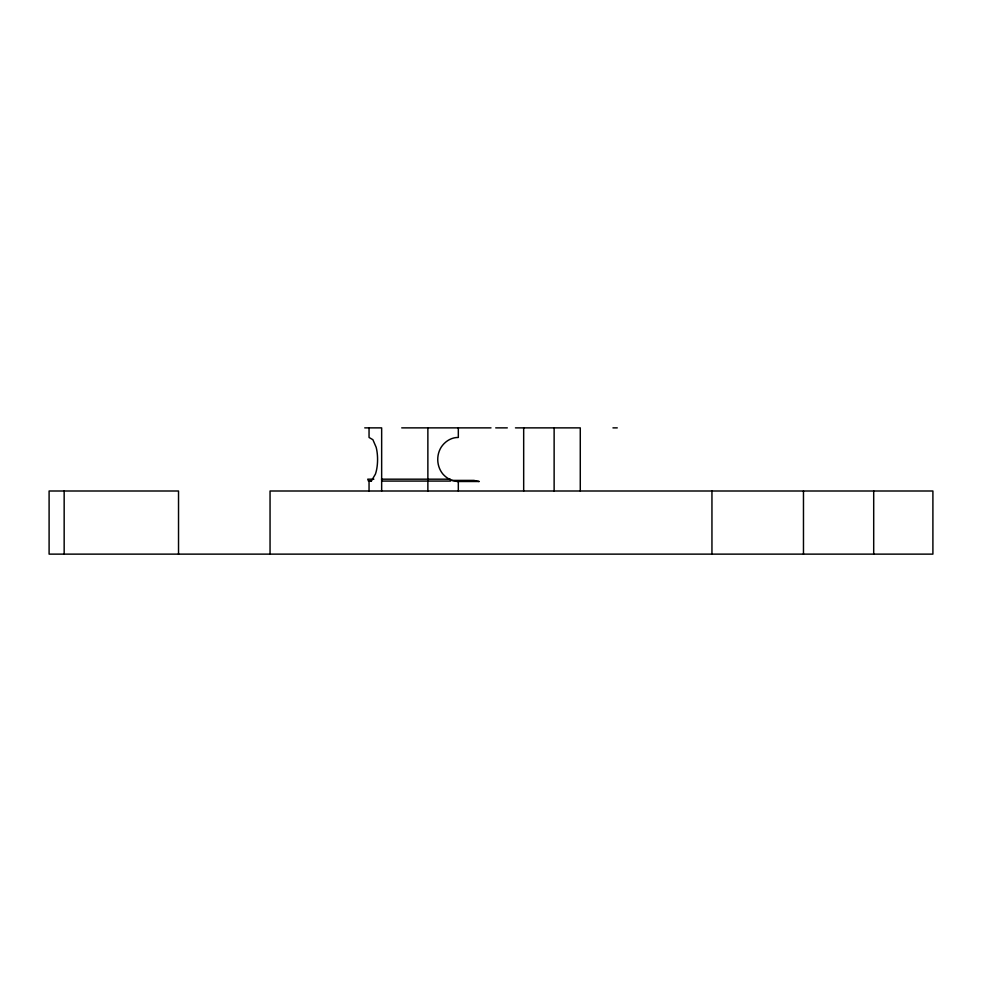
<?xml version="1.0" encoding="UTF-8"?>
<svg xmlns="http://www.w3.org/2000/svg" width="982" height="982" viewBox="0 0 982 982"><rect width="100%" height="100%" fill="white"/><g stroke="black" fill="none" stroke-linecap="round" stroke-linejoin="round"><path stroke-width="1.47" d="M458.324 427.87L458.324 437.469C451.303 437.309 444.858 441.507 441.127 447.289A21.96 20.291 90 0 0 442.943 474.122C446.822 478.455 452.395 481.597 458.324 481.401L458.324 491M364.739 427.87L381.654 427.87L381.654 491M401.724 427.87L491 427.87M495.714 427.87L507.301 427.87M515.464 427.87L580.276 427.87L580.276 491M612.952 427.87L617.261 427.87M373.86 479.179L367.734 479.179L368.459 481.07L371.503 481.07M381.495 479.179L450.296 479.179L450.615 481.07L382.145 481.07M451.843 480.407L473.876 480.407L479.216 481.499L457.121 481.499M873.698 491L873.698 554.13M803.472 491L803.472 554.13M711.95 491L711.95 554.13M554.13 427.87L554.13 491M523.676 427.87L523.676 491M427.87 427.87L427.87 491M369.048 427.87L369.048 437.469L372.878 439.69L376.167 447.289A21.96 8.408 -90 0 1 375.419 474.122L371.724 480.407L369.048 481.401L369.048 491M270.05 554.13L270.05 491L932.9 491L932.9 554.13L49.1 554.13L49.1 491L178.528 491L178.528 554.13M64.161 491L64.161 554.13"/></g></svg>
